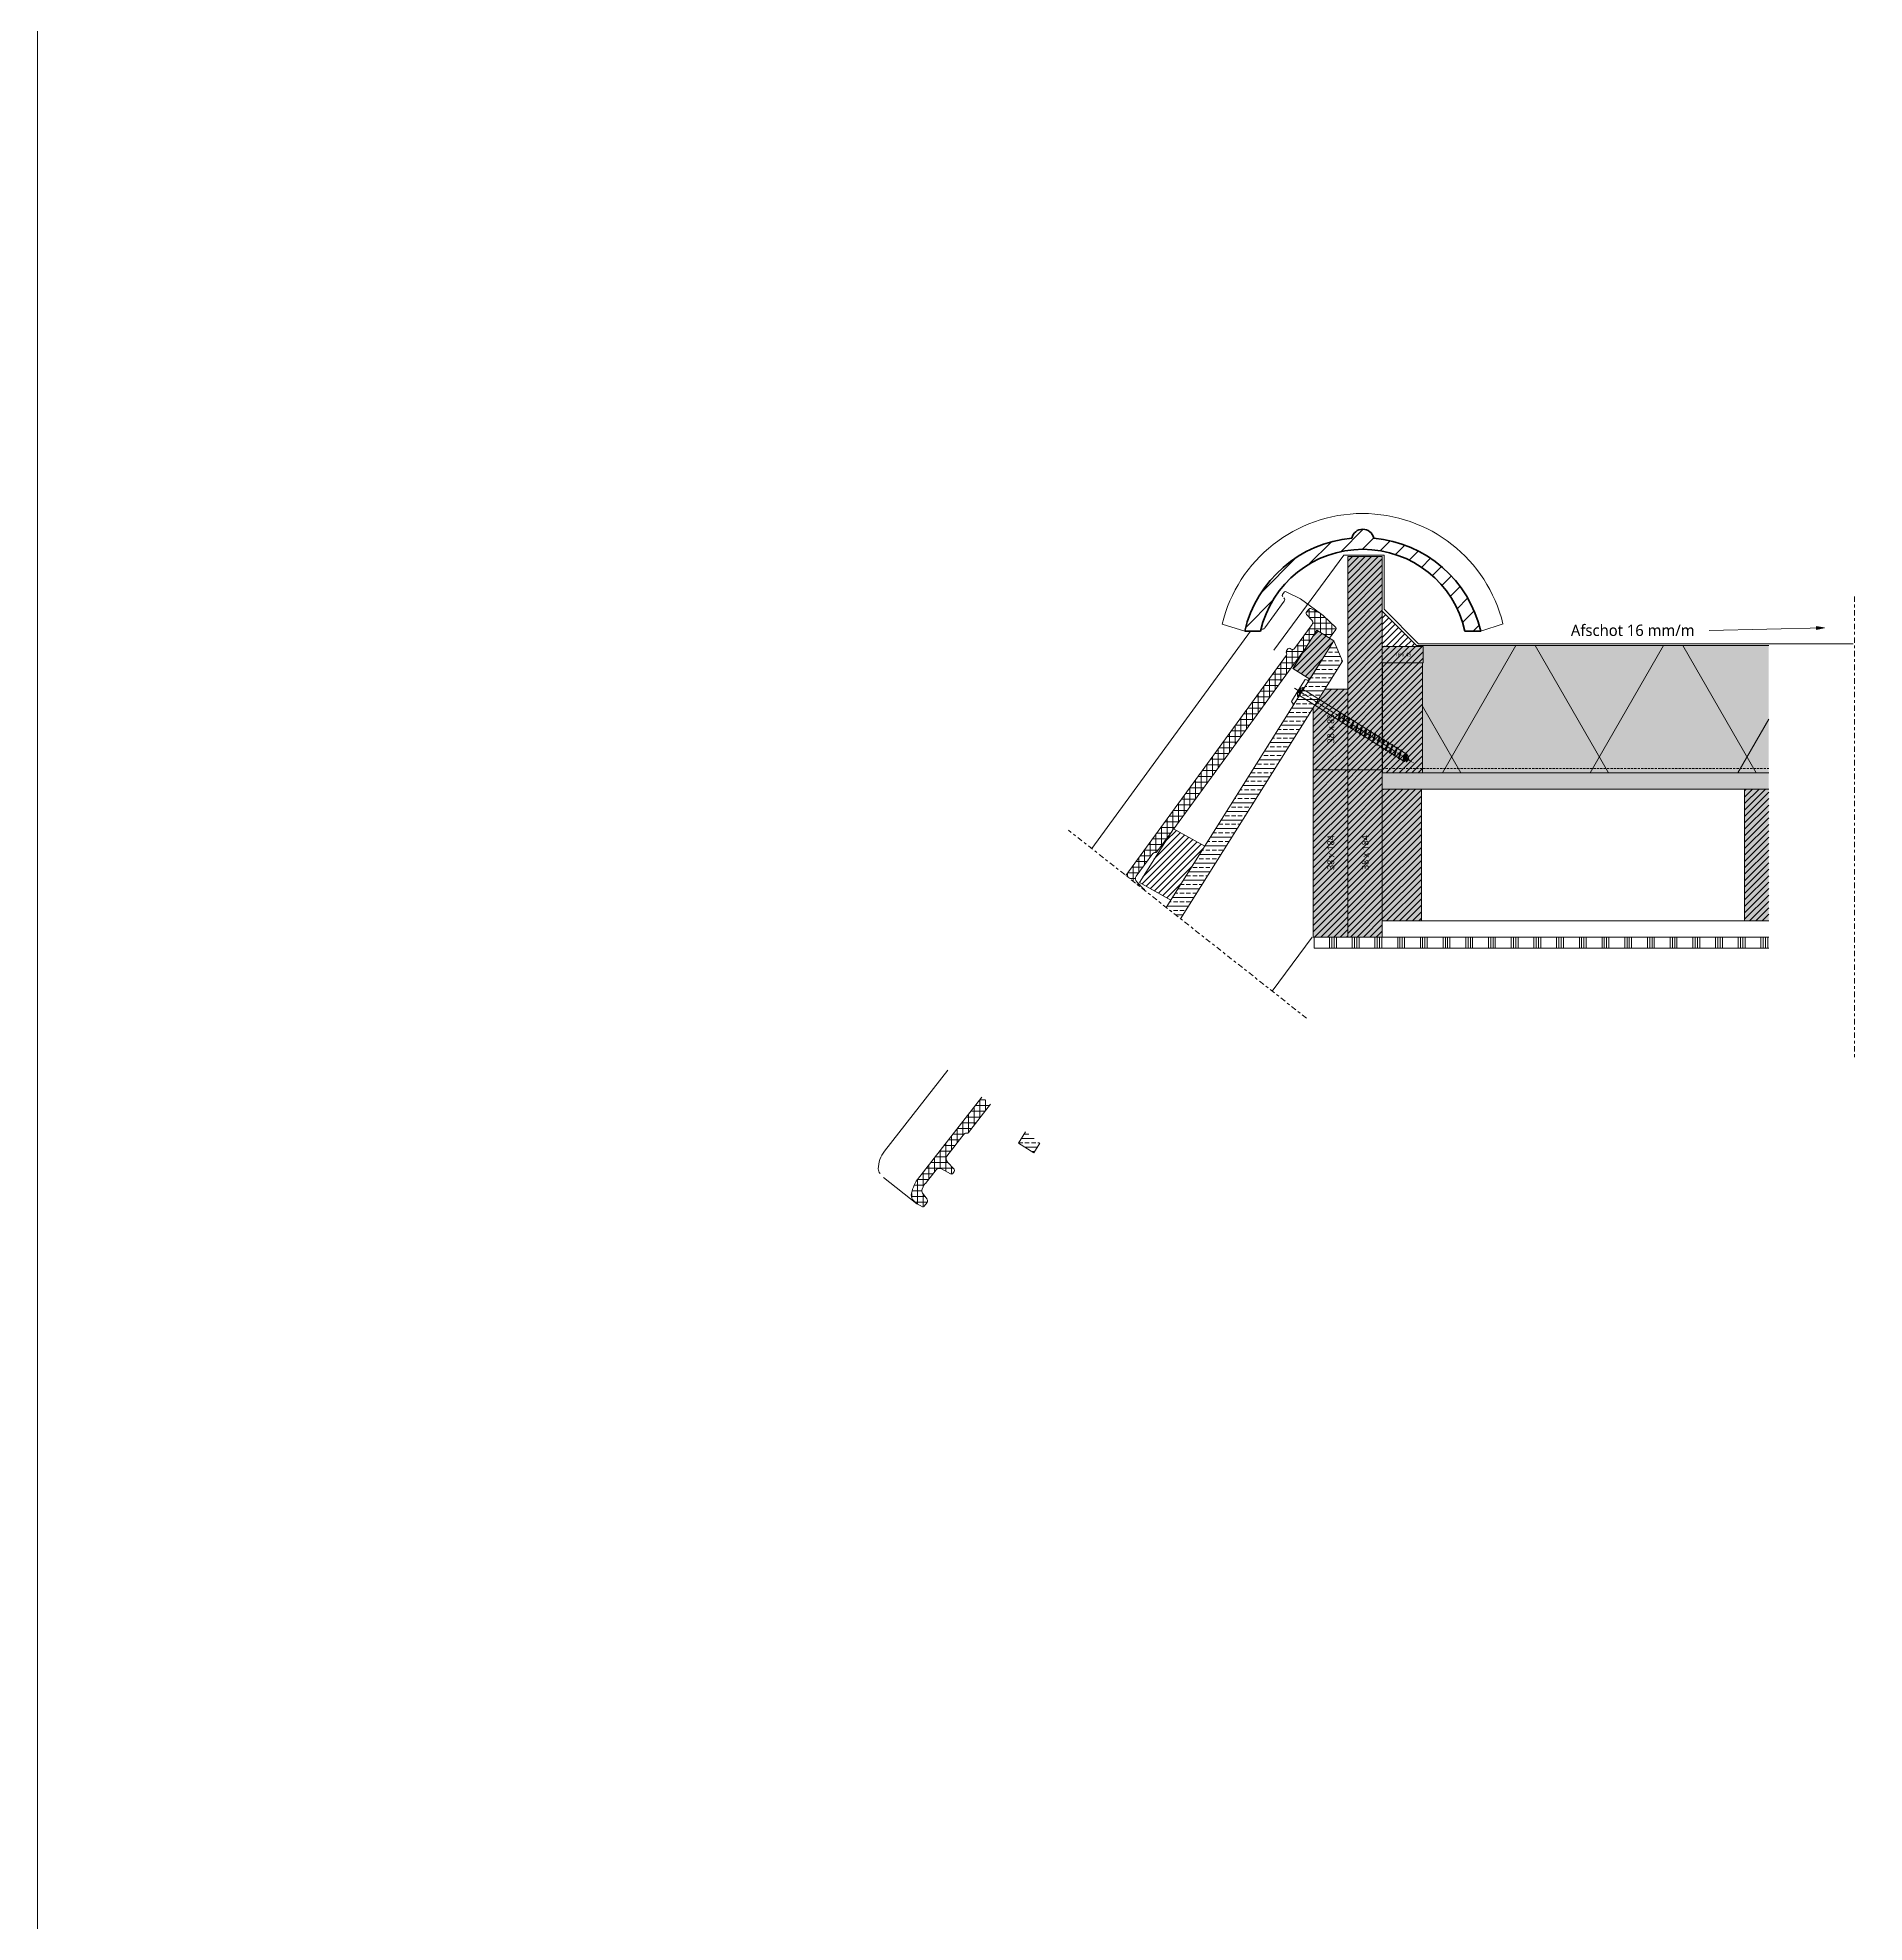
# Model space of a CAD drawing. Header units: millimetres. Extents: x 1813 to 34621, y -2347 to 13791.
# Drawn here: x 1813 to 3824, y 3364 to 5438 of the extents above; entities that cross this region are included whole.
import ezdxf

# ---------------------------------------------------------------- set-up
doc = ezdxf.new("R2010")
doc.units = ezdxf.units.MM
for name, pattern in [('MV_center', [15, 6, -3, 3, -3]), ('MV_hartlijn_staal', [6.6, 5, -0.8, 0, -0.8]), ('MV_hidden', [3.75, 2.5, -1.25])]:
    doc.linetypes.add(name, pattern=pattern)
for name, color, linetype, lineweight in [('A-ANNO-NOTE', 131, 'Continuous', 18), ('A-DETL', 90, 'Continuous', 13), ('A-DETL-GENF', 92, 'Continuous', 18), ('A-DETL-MEDM', 33, 'Continuous', 18), ('A-DETL-THIN', 151, 'Continuous', 18), ('G-ANNO-TEXT', 231, 'Continuous', 13)]:
    doc.layers.add(name, color=color, linetype=linetype, lineweight=lineweight)
doc.styles.add('Segoe UI', font='segoeui.ttf', dxfattribs={"height": 7.5})
doc.styles.add('Segoe UI_1', font='segoeui.ttf', dxfattribs={"height": 4})
doc.styles.add('Segoe UI_3', font='segoeui.ttf', dxfattribs={"height": 12.5})
pattern_1 = [(0, (0, 0), (0, 9.476), []), (0, (0, 4.738), (0, 9.476), [4.738, -2.369])]
pattern_2 = [(0, (0, 0), (0, 6.25), []), (90, (0, 0), (-6.25, 4e-16), [])]
pattern_3 = [(45, (0, 0), (-3.535534, 3.535534), [])]

# ---------------------------------------------------------------- blocks, each defined once
blk = doc.blocks.new('42_isolatie - Type 1-4090462-Details Verbouwingen')
at = {"layer": 'A-DETL-GENF'}
h = blk.add_hatch(color=256, dxfattribs=at)
h.paths.add_polyline_path([(1171.2, 0.8), (1210.2, 0.8), (1210.2, 100.8), (1010.2, 100.8), (955.3, 140.8), (810, 140.8), (810, 0.8), (955.3, 0.8)])
h.paths.add_polyline_path([(425.8, 0.8), (425.8, 140.8), (38, 140.8), (39, 139.8), (45.3, 139.8), (45.3, 121.8), (0.3, 121.8), (0.3, 0.8), (0.6, 0.8), (0.6, 121.8), (44.6, 121.8), (44.6, 0.8), (262.9, 0.8)])
at = {"layer": 'A-DETL-GENF', "lineweight": 13}
h = blk.add_hatch(dxfattribs=at)
h.set_pattern_fill('FP_5', color=256, style=0, pattern_type=2)
h.set_pattern_definition([(60, (-857.8, 704), (-121.936, 70.4), []), (120, (-857.8, 704), (-121.936, -70.4), [])])
h.paths.add_polyline_path([(1171.2, 0.8), (1210.2, 0.8), (1210.2, 100.8), (1010.2, 100.8), (955.3, 140.8), (810, 140.8), (810, 0.8), (955.3, 0.8)])
h.paths.add_polyline_path([(425.8, 0.8), (425.8, 140.8), (38, 140.8), (39, 139.8), (45.3, 139.8), (45.3, 121.8), (0.3, 121.8), (0.3, 0.8), (0.6, 0.8), (0.6, 121.8), (44.6, 121.8), (44.6, 0.8), (262.9, 0.8)])
at = {"layer": 'A-DETL-GENF'}
for p, q in [((425.8, 140.8), (38, 140.8)), ((425.8, 140.8), (38, 140.8)), ((955.3, 140.8), (810, 140.8)), ((955.3, 140.8), (810, 140.8)), ((1210.2, 139.8), (1210.2, 140.8)), ((1210.2, 139.8), (1210.2, 140.8)), ((1210.2, 100.8), (1210.2, 139.8)), ((1210.2, 0.8), (1210.2, 100.8)), ((0.3, 72.5), (0.3, 0.8)), ((0.3, 0.8), (0.6, 0.8)), ((0.3, 0.8), (0.6, 0.8)), ((44.6, 0.8), (425.8, 0.8)), ((44.6, 0.8), (425.8, 0.8)), ((810, 0.8), (1210.2, 0.8)), ((810, 0.8), (1210.2, 0.8))]:
    blk.add_line(p, q, dxfattribs=at)
blk = doc.blocks.new('00 hout-rechthoekig - Vuren 44x145-4311500-Details Verbouwingen')
at = {"layer": 'A-DETL-GENF', "lineweight": 13}
blk.add_hatch(color=256, dxfattribs=at).paths.add_polyline_path([(0, 0), (145, 0), (145, 43.0625), (0, 43.0625)])
at = {"layer": 'A-DETL-MEDM', "lineweight": 13}
h = blk.add_hatch(dxfattribs=at)
h.set_pattern_fill('FP_135', color=256, style=0, pattern_type=2)
h.set_pattern_definition([(315, (-4466.04, 3336.072), (3.535534, 3.535534), [])])
h.paths.add_polyline_path([(0, 0), (145, 0), (145, 43.0625), (0, 43.0625)])
at = {"layer": 'A-DETL-MEDM'}
for p, q in [((0, 43.0625), (0, 0)), ((145, 0), (145, 43.0625)), ((145, 0), (145, 43.0625)), ((145, 0), (145, 43.0625)), ((0, 0), (145, 0))]:
    blk.add_line(p, q, dxfattribs=at)
blk = doc.blocks.new('00 hout-rechthoekig - Vuren 44x145-V82-Details Verbouwingen')
at = {"layer": 'A-DETL-GENF', "lineweight": 13}
blk.add_hatch(color=256, dxfattribs=at).paths.add_polyline_path([(0, 17.3), (145, 17.3), (145, 44), (0, 44)])
at = {"layer": 'A-DETL-MEDM', "lineweight": 13}
h = blk.add_hatch(dxfattribs=at)
h.set_pattern_fill('FP_136', color=256, style=0, pattern_type=2)
h.set_pattern_definition([(315, (-4466.04, 3735.774), (3.535534, 3.535534), [])])
h.paths.add_polyline_path([(0, 17.3), (145, 17.3), (145, 44), (0, 44)])
at = {"layer": 'A-DETL-MEDM'}
for p, q in [((145, 44), (0, 44)), ((0, 44), (0, 17.3)), ((145, 44), (0, 44)), ((145, 17.3), (145, 44)), ((145, 17.3), (145, 44)), ((145, 17.3), (145, 44))]:
    blk.add_line(p, q, dxfattribs=at)
blk = doc.blocks.new('00 hout-rechthoekig - Vuren Gewolmaniseerd 22x50-V89-Details Verbouwingen')
at = {"layer": 'A-DETL-GENF', "lineweight": 13}
blk.add_hatch(color=256, dxfattribs=at).paths.add_polyline_path([(0, -22), (50, -22), (50, 0), (0, 0)])
at = {"layer": 'A-DETL-MEDM', "lineweight": 13}
h = blk.add_hatch(dxfattribs=at)
h.set_pattern_fill('FP_146', color=256, style=0, pattern_type=2)
h.set_pattern_definition([(347.125, (-5715.989, 182.942), (1.114124, 4.8742926), [])])
h.paths.add_polyline_path([(0, -22), (50, -22), (50, 0), (0, 0)])
at = {"layer": 'A-DETL-MEDM'}
for p, q in [((0, 0), (50, 0)), ((0, -22), (0, 0)), ((50, 0), (50, -22)), ((50, 0), (50, -22)), ((50, 0), (50, -22)), ((50, -22), (0, -22)), ((50, -22), (0, -22))]:
    blk.add_line(p, q, dxfattribs=at)
blk = doc.blocks.new('00 hout-rechthoekig - SLS 38x184-4082186-Details Verbouwingen')
at = {"layer": 'A-DETL-GENF', "lineweight": 13}
blk.add_hatch(color=256, dxfattribs=at).paths.add_polyline_path([(0, 0), (0, -38), (184, -38), (184, 0), (109.7, 0)])
at = {"layer": 'A-DETL-MEDM', "lineweight": 13}
h = blk.add_hatch(dxfattribs=at)
h.set_pattern_fill('FP_147', color=256, style=0, pattern_type=2)
h.set_pattern_definition([(315, (-4448.074, 3217.009), (3.535534, 3.535534), [])])
h.paths.add_polyline_path([(0, 0), (0, -38), (184, -38), (184, 0), (109.7, 0)])
at = {"layer": 'A-DETL-MEDM'}
for p, q in [((0, 0), (184, 0)), ((0, -38), (0, 0)), ((184, 0), (184, -38)), ((184, 0), (184, -38)), ((184, 0), (184, -38)), ((184, -38), (0, -38)), ((184, -38), (0, -38))]:
    blk.add_line(p, q, dxfattribs=at)
blk = doc.blocks.new('00 hout-rechthoekig - SLS 38x184-V90-Details Verbouwingen')
at = {"layer": 'A-DETL-GENF', "lineweight": 13}
blk.add_hatch(color=256, dxfattribs=at).paths.add_polyline_path([(0, 0), (0, -38), (184, -38), (184, 0), (109.7, 0)])
at = {"layer": 'A-DETL-MEDM', "lineweight": 13}
h = blk.add_hatch(dxfattribs=at)
h.set_pattern_fill('FP_148', color=256, style=0, pattern_type=2)
h.set_pattern_definition([(315, (-4448.074, 3255.009), (3.535534, 3.535534), [])])
h.paths.add_polyline_path([(0, 0), (0, -38), (184, -38), (184, 0), (109.7, 0)])
at = {"layer": 'A-DETL-MEDM'}
for p, q in [((0, 0), (184, 0)), ((0, -38), (0, 0)), ((184, 0), (184, -38)), ((184, 0), (184, -38)), ((184, 0), (184, -38)), ((184, -38), (0, -38)), ((184, -38), (0, -38))]:
    blk.add_line(p, q, dxfattribs=at)
blk = doc.blocks.new('47 dakpan OVH-pan_ver - nokvorst-V91-Details Verbouwingen')
at = {"layer": 'A-DETL-GENF', "lineweight": 13}
h = blk.add_hatch(dxfattribs=at)
h.set_pattern_fill('FP_149', color=256, style=0, pattern_type=2)
h.set_pattern_definition([(45, (-3271.387, -4849.573), (-10.6066, 10.6066), [])])
h.paths.add_polyline_path([(-112.4, -64.7), (-109.9, -55.5), (-106.7, -46.7), (-102.8, -38.2), (-98.3, -29.9), (-93, -22.1), (-87.1, -14.7), (-80.7, -7.8), (-73.7, -1.5), (-66.2, 4.2), (-58.3, 9.3), (-50, 13.8), (-41.3, 17.5), (-32.4, 20.6), (-23.2, 22.9), (-14, 24.4), (-4.6, 25.2), (4.9, 25.2), (14.3, 24.4), (23.5, 22.9), (32.7, 20.6), (41.6, 17.6), (50.3, 13.8), (58.6, 9.3), (66.5, 4.3), (74, -1.5), (81, -7.8), (87.4, -14.7), (93.3, -22.1), (98.6, -29.9), (103.1, -38.2), (107, -46.7), (110.2, -55.5), (112.7, -64.7), (130.2, -64.7), (127.1, -53.9), (123.2, -43.5), (118.6, -33.5), (113, -23.9), (106.7, -14.8), (99.6, -6.2), (91.9, 1.8), (83.5, 9.1), (74.5, 15.6), (65.1, 21.4), (55.1, 26.4), (44.8, 30.6), (34.3, 33.8), (23.4, 36.2), (12.3, 37.7), (11.3, 40.6), (9.6, 43.1), (7.3, 45.2), (4.6, 46.6), (1.7, 47.4), (-1.4, 47.4), (-4.3, 46.6), (-7, 45.2), (-9.3, 43.1), (-11, 40.6), (-12, 37.7), (-23.1, 36.2), (-34, 33.8), (-44.5, 30.6), (-54.8, 26.4), (-64.7, 21.4), (-74.2, 15.6), (-83.2, 9.1), (-91.6, 1.8), (-99.3, -6.2), (-106.4, -14.8), (-112.7, -23.9), (-118.3, -33.5), (-122.9, -43.5), (-126.8, -53.9), (-129.8, -64.7)])
at = {"layer": 'A-DETL-GENF'}
for p, q in [((-129.8, -64.7), (-154.6, -57.2)), ((154.6, -56.8), (130.2, -64.7))]:
    blk.add_line(p, q, dxfattribs=at)
at = {"layer": 'A-DETL-GENF', "lineweight": 35}
for p, q in [((-129.8, -64.7), (-112.4, -64.7)), ((112.7, -64.7), (130.2, -64.7))]:
    blk.add_line(p, q, dxfattribs=at)
at = {"layer": 'A-DETL-GENF'}
blk.add_arc((0, -94.3), 159, 13.6225, 166.5132, dxfattribs=at)
at = {"layer": 'A-DETL-GENF', "lineweight": 35}
for centre, radius, start, end in [((0.2, 35), 12.4, 12.5576, 167.4424), ((0.2, -95.3), 133.5, 95.2191, 166.7822), ((0.2, -90), 115.3, 12.6804, 167.321), ((0.2, -95.3), 133.5, 13.2191, 84.7809)]:
    blk.add_arc(centre, radius, start, end, dxfattribs=at)
blk = doc.blocks.new('00 hout-rechthoekig - SLS 38x235-4311504-Details Verbouwingen')
at = {"layer": 'A-DETL-GENF', "lineweight": 13}
blk.add_hatch(color=256, dxfattribs=at).paths.add_polyline_path([(0, -38), (235, -38), (235, 0), (0, 0), (0, -18.7)])
at = {"layer": 'A-DETL-MEDM', "lineweight": 13}
h = blk.add_hatch(dxfattribs=at)
h.set_pattern_fill('FP_150', color=256, style=0, pattern_type=2)
h.set_pattern_definition([(315, (-4632.074, 3255.036), (3.535534, 3.535534), [])])
h.paths.add_polyline_path([(0, -38), (235, -38), (235, 0), (0, 0), (0, -18.7)])
at = {"layer": 'A-DETL-MEDM'}
for p, q in [((0, 0), (89, 0)), ((0, -38), (0, 0)), ((89, 0), (235, 0)), ((235, 0), (235, -38)), ((235, 0), (235, -38)), ((235, 0), (235, -38)), ((118, -38), (0, -38)), ((118, -38), (0, -38)), ((136, -38), (118, -38)), ((136, -38), (118, -38)), ((235, -38), (136, -38)), ((235, -38), (136, -38))]:
    blk.add_line(p, q, dxfattribs=at)
blk = doc.blocks.new('00 hout-rechthoekig - Vuren 44x121-4311505-Details Verbouwingen')
at = {"layer": 'A-DETL-GENF', "lineweight": 13}
blk.add_hatch(color=256, dxfattribs=at).paths.add_polyline_path([(0, 0), (121, 0), (121, 44), (0, 44)])
at = {"layer": 'A-DETL-MEDM', "lineweight": 13}
h = blk.add_hatch(dxfattribs=at)
h.set_pattern_fill('FP_151', color=256, style=0, pattern_type=2)
h.set_pattern_definition([(315, (-4629.04, 3337.331), (3.535534, 3.535534), [])])
h.paths.add_polyline_path([(0, 0), (121, 0), (121, 44), (0, 44)])
at = {"layer": 'A-DETL-MEDM'}
for p, q in [((121, 44), (0, 44)), ((0, 44), (0, 0)), ((121, 44), (0, 44)), ((121, 0), (121, 44)), ((121, 0), (121, 44)), ((121, 0), (121, 44)), ((0, 0), (121, 0))]:
    blk.add_line(p, q, dxfattribs=at)
blk = doc.blocks.new('00 hout-rechthoekig - SLS 38x89-4082180-Details Verbouwingen')
at = {"layer": 'A-DETL-GENF', "lineweight": 13}
blk.add_hatch(color=256, dxfattribs=at).paths.add_polyline_path([(0, -32.2), (0, -38), (89, -38), (89, -12.9), (68.4, 0), (0, 0)])
at = {"layer": 'A-DETL-MEDM', "lineweight": 13}
h = blk.add_hatch(dxfattribs=at)
h.set_pattern_fill('FP_152', color=256, style=0, pattern_type=2)
h.set_pattern_definition([(315, (-4632.074, 3217.036), (3.535534, 3.535534), [])])
h.paths.add_polyline_path([(0, -32.2), (0, -38), (89, -38), (89, -12.9), (68.4, 0), (0, 0)])
at = {"layer": 'A-DETL-MEDM'}
for p, q in [((0, 0), (68.4, 0)), ((0, -38), (0, 0)), ((89, -12.9), (89, -38)), ((89, -12.9), (89, -38)), ((89, -12.9), (89, -38)), ((89, -38), (0, -38)), ((89, -38), (0, -38))]:
    blk.add_line(p, q, dxfattribs=at)
blk = doc.blocks.new('28 schroeven 2D - Tellerkop-schroef 10_0x140mm-4090057-Details Verbouwingen')
at = {"layer": 'A-DETL-GENF', "lineweight": 5}
for p, q in [((-16, 0), (-16, 1)), ((-16, 1), (-15, 1)), ((-14.2, 4), (0, 4)), ((-6, 1), (6, 1)), ((-6, 0), (-6, 1)), ((6, 0), (-6, 0)), ((-4, -3.6), (-4, 0)), ((-1.8, 3), (-1.8, 1.3)), ((-1.8, 1.3), (1.8, 1.3)), ((2, 3), (-1.7, 3)), ((-1.6, 3), (-1.6, 1.3)), ((-0.7, 3), (-0.7, 1.3)), ((-0.3, 3), (-0.3, 1.3)), ((14.2, 4), (0, 4)), ((0.3, 3), (0.3, 1.3)), ((0.7, 3), (0.7, 1.3)), ((1.6, 3), (1.6, 1.3)), ((1.8, 3), (1.8, 1.3)), ((4, -3.6), (4, 0)), ((6, 1), (6, 0)), ((16, 1), (15, 1)), ((16, 0), (16, 1)), ((-16, 0), (16, 0)), ((-4, -3.6), (-4, -135)), ((4, -135), (4, -3.6)), ((5, -48.3), (-5, -50.6)), ((-5, -50.6), (-4.3, -50)), ((5, -53.9), (-5, -56.3)), ((-5, -56.3), (-4.3, -55.6)), ((5, -59.5), (-5, -61.9)), ((-5, -61.9), (-4.3, -61.2)), ((4.3, -49), (5, -48.3)), ((4.3, -54.6), (5, -53.9)), ((4.3, -60.2), (5, -59.5)), ((5, -65.2), (-5, -67.5)), ((-5, -67.5), (-4.3, -66.9)), ((5, -70.8), (-5, -73.1)), ((-5, -73.1), (-4.3, -72.5)), ((5, -76.4), (-5, -78.7)), ((-5, -78.7), (-4.3, -78.1)), ((5, -82), (-5, -84.3)), ((4.3, -65.8), (5, -65.2)), ((4.3, -71.4), (5, -70.8)), ((4.3, -77), (5, -76.4)), ((4.3, -82.7), (5, -82)), ((-5, -84.3), (-4.3, -83.7)), ((5, -87.6), (-5, -90)), ((-5, -90), (-4.3, -89.3)), ((5, -93.2), (-5, -95.6)), ((-5, -95.6), (-4.3, -94.9)), ((5, -98.9), (-5, -101.2)), ((-5, -101.2), (-4.3, -100.6)), ((4.3, -88.3), (5, -87.6)), ((4.3, -93.9), (5, -93.2)), ((4.3, -99.5), (5, -98.9)), ((5, -104.5), (-5, -106.8)), ((-5, -106.8), (-4.3, -106.2)), ((5, -110.1), (-5, -112.4)), ((-5, -112.4), (-4.3, -111.8)), ((5, -115.7), (-5, -118)), ((-5, -118), (-4.3, -117.4)), ((5, -121.3), (-5, -123.7)), ((-5, -123.7), (-4.3, -123)), ((4.3, -105.1), (5, -104.5)), ((4.3, -110.7), (5, -110.1)), ((4.3, -116.4), (5, -115.7)), ((4.3, -122), (5, -121.3)), ((5, -126.9), (-5, -129.3)), ((-5, -129.3), (-4.3, -128.6)), ((5, -132.6), (-5, -134.9)), ((-5, -134.9), (-4.3, -134.3)), ((4.3, -134.7), (-4.3, -136.7)), ((-4.3, -136.7), (-3.5, -136)), ((-4, -135), (0, -140)), ((3.5, -137.1), (-3.5, -138.7)), ((-3.5, -138.7), (-2.8, -138.1)), ((0, -140), (4, -135)), ((2.8, -137.7), (3.5, -137.1)), ((3.5, -135.3), (4.3, -134.7)), ((4.3, -127.6), (5, -126.9)), ((4.3, -133.2), (5, -132.6))]:
    blk.add_line(p, q, dxfattribs=at)
at = {"layer": 'A-DETL-GENF'}
for p, q in [((-4, -3.6), (-4, 0)), ((4, -3.6), (4, 0))]:
    blk.add_line(p, q, dxfattribs=at)
at = {"layer": 'A-DETL-GENF', "linetype": 'MV_hartlijn_staal', "lineweight": 13}
blk.add_line((0, 9.1), (0, -145.9), dxfattribs=at)
at = {"layer": 'A-DETL-GENF', "lineweight": 5}
for centre, radius, start, end in [((-6.8, 0.4), 8.23, 154.1259, 175.8741), ((-2.2, -1.6), 4.66, 83.0781, 145.5381), ((2.2, -1.6), 4.66, 34.4619, 96.9219), ((6.8, 0.4), 8.23, 4.1259, 25.8741)]:
    blk.add_arc(centre, radius, start, end, dxfattribs=at)
for points in [[(-5, -50.6), (-3.5, -51.2), (4.3, -49)], [(-5, -56.3), (-3.5, -56.8), (4.3, -54.6)], [(-5, -61.9), (-3.5, -62.4), (4.3, -60.2)], [(-4.3, -50), (4.4, -47.7), (5, -48.3)], [(-4.3, -55.6), (4.4, -53.4), (5, -53.9)], [(-4.3, -61.2), (4.4, -59), (5, -59.5)], [(-5, -67.5), (-3.5, -68), (4.3, -65.8)], [(-5, -73.1), (-3.5, -73.7), (4.3, -71.4)], [(-5, -78.7), (-3.5, -79.3), (4.3, -77)], [(-5, -84.3), (-3.5, -84.9), (4.3, -82.7)], [(-4.3, -66.9), (4.4, -64.6), (5, -65.2)], [(-4.3, -72.5), (4.4, -70.2), (5, -70.8)], [(-4.3, -78.1), (4.4, -75.8), (5, -76.4)], [(-4.3, -83.7), (4.4, -81.4), (5, -82)], [(-5, -90), (-3.5, -90.5), (4.3, -88.3)], [(-5, -95.6), (-3.5, -96.1), (4.3, -93.9)], [(-5, -101.2), (-3.5, -101.8), (4.3, -99.5)], [(-4.3, -89.3), (4.4, -87.1), (5, -87.6)], [(-4.3, -94.9), (4.4, -92.7), (5, -93.2)], [(-4.3, -100.6), (4.4, -98.3), (5, -98.9)], [(-5, -106.8), (-3.5, -107.4), (4.3, -105.1)], [(-5, -112.4), (-3.5, -113), (4.3, -110.7)], [(-5, -118), (-3.5, -118.6), (4.3, -116.4)], [(-5, -123.7), (-3.5, -124.2), (4.3, -122)], [(-4.3, -106.2), (4.4, -103.9), (5, -104.5)], [(-4.3, -111.8), (4.4, -109.5), (5, -110.1)], [(-4.3, -117.4), (4.4, -115.1), (5, -115.7)], [(-4.3, -123), (4.4, -120.8), (5, -121.3)], [(-5, -129.3), (-3.5, -129.8), (4.3, -127.6)], [(-5, -134.9), (-3.5, -135.5), (4.3, -133.2)], [(-4.3, -128.6), (4.4, -126.4), (5, -126.9)], [(-4.3, -134.3), (4.4, -132), (5, -132.6)], [(-4.3, -136.7), (-3, -137.1), (3.5, -135.3)], [(-3.5, -136), (3.7, -134.2), (4.3, -134.7)], [(-3.5, -138.7), (-2.5, -139.1), (2.8, -137.7)], [(-2.8, -138.1), (3.1, -136.7), (3.5, -137.1)]]:
    blk.add_open_spline(points, degree=2, dxfattribs=at)
blk = doc.blocks.new('NLRS_00_DI_maskeer - Type 1-4235010-Details Verbouwingen')
at = {"layer": 'A-DETL-GENF', "linetype": 'MV_center'}
blk.add_line((234, 0), (-100, 0), dxfattribs=at)
blk = doc.blocks.new('NLRS_00_DI_maskeer - Type 1-4234725-Details Verbouwingen')
at = {"layer": 'A-DETL-GENF', "linetype": 'MV_center'}
blk.add_line((-100, 0), (408, 0), dxfattribs=at)
blk = doc.blocks.new('00 hout-rechthoekig - Vuren 18x45-4082184-Details Verbouwingen')
at = {"layer": 'A-DETL-GENF', "lineweight": 13}
blk.add_hatch(color=256, dxfattribs=at).paths.add_polyline_path([(45, -18), (45, 0), (0, 0), (0, -18)])
at = {"layer": 'A-DETL-MEDM', "lineweight": 13}
h = blk.add_hatch(dxfattribs=at)
h.set_pattern_fill('FP_287', color=256, style=0, pattern_type=2)
h.set_pattern_definition([(45, (-3293.009, -4768.049), (-3.535534, 3.535534), [])])
h.paths.add_polyline_path([(45, -18), (45, 0), (0, 0), (0, -18)])
at = {"layer": 'A-DETL-MEDM'}
for p, q in [((0, 0), (45, 0)), ((0, -18), (0, 0)), ((45, 0), (45, -18)), ((45, 0), (45, -18)), ((45, 0), (45, -18)), ((45, -18), (0, -18)), ((45, -18), (0, -18))]:
    blk.add_line(p, q, dxfattribs=at)

msp = doc.modelspace()

# ---------------------------------------------------------------- hatches: boundary and pattern name
at = {"layer": 'A-DETL-GENF', "lineweight": 13}
h = msp.add_hatch(dxfattribs=at)
h.set_pattern_fill('FP_19', color=254, style=0, pattern_type=2)
h.set_pattern_definition(pattern_2)
h.paths.add_polyline_path([(3031.2, 4499.6), (3031.2, 4499.6), (3031.2, 4500.1), (3031, 4500.5), (3030.7, 4500.8), (3022.8, 4508.9), (3022.1, 4509.8), (3021.6, 4510.8), (3021.4, 4511.9), (3021.4, 4513), (3021.7, 4514), (3022.2, 4515), (3040.5, 4540), (3040.9, 4540.4), (3041.4, 4540.8), (3042, 4541), (3042.6, 4541.2), (3043.7, 4541.1), (3044.1, 4541.2), (3044.4, 4541.3), (3044.8, 4541.6), (3045, 4541.9), (3061.6, 4564.6), (3063.3, 4567.3), (3063.5, 4567.2), (3208.7, 4766.2), (3218.2, 4781.3), (3218.2, 4781.5), (3218.4, 4781.9), (3219.2, 4783), (3221.1, 4785.9), (3235.1, 4777.1), (3242.2, 4786.9), (3242.3, 4787.3), (3242.4, 4787.8), (3242.3, 4788.2), (3242.1, 4788.6), (3241.8, 4789), (3228, 4802.2), (3225, 4804.4), (3214, 4809.7), (3213.6, 4809.8), (3213.2, 4809.7), (3212.8, 4809.6), (3212.4, 4809.3), (3212.1, 4809), (3209.4, 4805.3), (3209.2, 4805), (3209.1, 4804.6), (3209.1, 4804.1), (3209.2, 4803.7), (3209.4, 4803.3), (3209.6, 4803), (3215.5, 4796.9), (3216, 4796.2), (3216.4, 4795.4), (3216.5, 4794.6), (3216.5, 4793.7), (3216.3, 4792.9), (3215.8, 4792.1), (3196.6, 4765.7), (3196.1, 4765.2), (3195.5, 4764.9), (3194.9, 4764.6), (3194.2, 4764.6), (3193.5, 4764.7), (3192.9, 4765), (3191.3, 4765.9), (3190.8, 4766), (3190.4, 4766), (3189.9, 4765.9), (3189.5, 4765.6), (3189.2, 4765.3), (3187.3, 4762.6), (3187.2, 4762.2), (3187.2, 4761.8), (3187.2, 4761.4), (3187.4, 4761), (3187.9, 4760.3), (3188, 4759.9), (3188.1, 4759.5), (3188.1, 4759), (3187.9, 4758.6), (3187.6, 4758.2), (3010.8, 4515.7), (3031, 4499.8)])
h = msp.add_hatch(dxfattribs=at)
h.set_pattern_fill('FP_12', color=250, style=0, pattern_type=2)
h.set_pattern_definition(pattern_3)
h.paths.add_polyline_path([(3331.8, 4768), (3293, 4806.8), (3293, 4768)])
h = msp.add_hatch(dxfattribs=at)
h.set_pattern_fill('FP_11', color=250, style=0, pattern_type=2)
h.set_pattern_definition(pattern_1)
h.paths.add_polyline_path([(2909.3, 4210.4), (2916.2, 4221.3), (2900.4, 4233.8), (2892.4, 4221.1)])
h.paths.add_polyline_path([(3071.1, 4468.1), (3249.2, 4751.7), (3239.7, 4774.2), (3055.3, 4480.6)])
h = msp.add_hatch(dxfattribs=at)
h.set_pattern_fill('FP_11', color=250, style=0, pattern_type=2)
h.set_pattern_definition(pattern_1)
h.paths.add_polyline_path([(4522.3, 4611), (4578.9, 4611), (4578.9, 4628), (4502.9, 4628), (4502.9, 4629), (4102.7, 4629), (4102.7, 4611), (4502.9, 4611)])
h.paths.add_polyline_path([(3691.8, 4611), (3691.8, 4611), (3718.5, 4611), (3718.5, 4629), (3293, 4629), (3293, 4611), (3555.7, 4611)])
h = msp.add_hatch(dxfattribs=at)
h.set_pattern_fill('FP_12', color=250, style=0, pattern_type=2)
h.set_pattern_definition(pattern_3)
h.paths.add_polyline_path([(3060.4, 4488.7), (3097.7, 4548.1), (3063.3, 4567.3), (3025.6, 4508.3)])
h = msp.add_hatch(dxfattribs=at)
h.set_pattern_fill('FP_13', color=254, style=0, pattern_type=2)
h.set_pattern_definition([(90, (10, 0), (-25, 1e-15), []), (90, (12.5, 0), (-25, 1e-15), []), (90, (15, 0), (-25, 1e-15), []), (90, (17.5, 0), (-25, 1e-15), [])])
h.paths.add_polyline_path([(4425, 4436), (4425, 4448), (4102.7, 4448), (4102.7, 4436), (4334.3, 4436)])
h.paths.add_polyline_path([(3718.5, 4436), (3718.5, 4448), (3218, 4448), (3218, 4436), (3555.7, 4436)])
h = msp.add_hatch(dxfattribs=at)
h.set_pattern_fill('FP_19', color=254, style=0, pattern_type=2)
h.set_pattern_definition(pattern_2)
h.paths.add_polyline_path([(2787.4, 4151), (2787.9, 4151.1), (2788.3, 4151.4), (2788.6, 4151.7), (2792, 4155.9), (2792.3, 4156.5), (2792.5, 4157), (2792.6, 4157.7), (2792.5, 4158.3), (2792.3, 4158.9), (2792, 4159.4), (2787, 4166), (2786.5, 4166.8), (2786.2, 4167.8), (2786, 4168.8), (2786.1, 4169.8), (2786.4, 4170.7), (2788, 4173.8), (2790, 4176.7), (2801.8, 4191.8), (2802.6, 4192.5), (2803.5, 4193.1), (2804.6, 4193.5), (2805.7, 4193.5), (2806.8, 4193.4), (2807.8, 4192.9), (2818.2, 4187.3), (2818.6, 4187.3), (2819, 4187.3), (2819.5, 4187.4), (2819.8, 4187.7), (2820.2, 4188), (2822, 4190.4), (2822.1, 4190.8), (2822.2, 4191.3), (2822.1, 4191.7), (2821.9, 4192.1), (2821.7, 4192.5), (2814, 4200.8), (2813.4, 4201.7), (2812.9, 4202.7), (2812.7, 4203.8), (2812.8, 4204.9), (2813.1, 4206), (2813.7, 4206.9), (2832.8, 4231.3), (2833.2, 4231.7), (2833.8, 4232.1), (2834.4, 4232.3), (2835, 4232.4), (2836, 4232.3), (2836.4, 4232.3), (2836.8, 4232.5), (2837.2, 4232.7), (2837.4, 4233), (2861.9, 4264.2), (2852.3, 4271.8), (2781.4, 4181.3), (2778, 4175.9), (2775.8, 4170), (2774.6, 4163.7), (2774.6, 4162.1), (2775, 4160.6), (2775.8, 4159.2), (2776.8, 4158), (2780.7, 4154.4), (2786.9, 4151.1)])
at = {"layer": 'G-ANNO-TEXT'}
msp.add_hatch(color=7, dxfattribs=at).paths.add_polyline_path([(3780.1, 4788.4), (3771, 4789.8), (3771.1, 4786.6)])

# ---------------------------------------------------------------- linework, layer by layer
at = {"layer": 'A-DETL', "lineweight": 18}
for p, q in [((1812.7, 2790.7), (1812.7, 5599.5)), ((3250.7, 4868.6), (3173.7, 4763.8)), ((3295, 4868.6), (3250.7, 4868.6)), ((3295, 4808.9), (3295, 4868.6)), ((3185.1, 4817.7), (3163.6, 4788.3)), ((3185, 4827.6), (3183.2, 4825.2)), ((3202.9, 4820.5), (3187.3, 4828.1)), ((3225, 4804.4), (3202.9, 4820.5)), ((3295, 4808.9), (3332.9, 4771)), ((3148, 4784.8), (2973.3, 4545.4)), ((3296.2, 4768), (3295.7, 4768.6)), ((3332.9, 4771), (3811.6, 4771)), ((3293.3, 4725), (3293.3, 4729)), ((3337.3, 4725), (3337.3, 4729)), ((3691.8, 4466), (3336.1, 4466)), ((3215.8, 4448.1), (3172, 4388.5)), ((3218, 4448), (3218, 4436)), ((3293, 4448), (3718.5, 4448)), ((2814.8, 4301.4), (2745.1, 4212.5)), ((2743.8, 4183.3), (2780.7, 4154.4))]:
    msp.add_line(p, q, dxfattribs=at)
at = {"layer": 'A-DETL'}
for p, q in [((3239.7, 4774.2), (3055.3, 4480.6)), ((3249.2, 4751.7), (3239.7, 4774.2)), ((3071.1, 4468.1), (3249.2, 4751.7)), ((3293, 4629), (3293, 4611)), ((3336.1, 4611), (3691.8, 4611)), ((2900.4, 4233.8), (2892.4, 4221.1)), ((2892.4, 4221.1), (2909.3, 4210.4)), ((2909.3, 4210.4), (2916.2, 4221.3))]:
    msp.add_line(p, q, dxfattribs=at)
at = {"layer": 'A-DETL', "linetype": 'MV_hidden', "lineweight": 18}
msp.add_line((3293, 4633.6), (3718.5, 4633.6), dxfattribs=at)
at = {"layer": 'A-DETL', "lineweight": 18}
for centre, radius, start, end in [((3184.8, 4824.1), 1.87, 144.0115, 224.0067), ((3182.8, 4819.4), 2.81, 323.7903, 43.7894), ((3186.5, 4826.5), 1.87, 63.9822, 143.9789), ((3161.3, 4789.9), 2.81, 237.7053, 323.8973), ((2770.6, 4192.5), 32.4, 141.8902, 179.1907), ((2745.7, 4193), 7.54, 180.1387, 223.2715)]:
    msp.add_arc(centre, radius, start, end, dxfattribs=at)
at = {"layer": 'A-DETL-THIN'}
for p, q in [((3212.1, 4809), (3209.4, 4805.3)), ((3209.6, 4803), (3215.5, 4796.9)), ((3225, 4804.4), (3214.4, 4809.6)), ((3228, 4802.2), (3225, 4804.4)), ((3241.8, 4789), (3228, 4802.2)), ((3331.8, 4768), (3293, 4806.8)), ((3215.8, 4792.1), (3196.6, 4765.7)), ((3235.1, 4777.1), (3242, 4786.5)), ((3187.6, 4758.2), (3010.8, 4515.7)), ((3063.5, 4567.2), (3208.7, 4766.2)), ((3189.2, 4765.3), (3187.5, 4763)), ((3192.9, 4765), (3191.7, 4765.7)), ((3063.3, 4567.3), (3025.6, 4508.3)), ((3045, 4541.9), (3061.6, 4564.6)), ((3097.7, 4548.1), (3063.3, 4567.3)), ((3022.2, 4515), (3040.5, 4540)), ((3030.7, 4500.8), (3022.8, 4508.9)), ((3025.6, 4508.3), (3060.4, 4488.7)), ((3218, 4436), (3718.5, 4436)), ((2852.3, 4271.8), (2781.4, 4181.3)), ((2837.4, 4233), (2861.9, 4264.2)), ((2813.7, 4206.9), (2832.8, 4231.3)), ((2790, 4176.7), (2801.8, 4191.8)), ((2807.8, 4192.9), (2817.8, 4187.5)), ((2821.7, 4192.5), (2814, 4200.8)), ((2820.2, 4188), (2821.8, 4190)), ((2776.8, 4158), (2780.7, 4154.4)), ((2780.7, 4154.4), (2784.3, 4152.5)), ((2784.3, 4152.5), (2786.9, 4151.1)), ((2792, 4159.4), (2787, 4166)), ((2788.6, 4151.7), (2792, 4155.9))]:
    msp.add_line(p, q, dxfattribs=at)
for centre, radius, start, end in [((3211, 4804.3), 1.88, 146.6917, 223.8683), ((3213.6, 4807.9), 1.87, 63.9802, 143.9788), ((3212.8, 4794.3), 3.74, 323.9185, 43.9237), ((3220, 4780.9), 1.88, 134.034, 167.7081), ((3220.3, 4781.4), 1.87, 133.1721, 152.1051), ((3240.5, 4787.6), 1.88, 323.8289, 47.5632), ((3189, 4761.9), 1.88, 144.6658, 219.7524), ((3186.2, 4759.4), 1.9, 319.6261, 43.1661), ((3190.7, 4764.1), 1.92, 57.8539, 140.1282), ((3194.3, 4767.4), 2.81, 239.0593, 323.7698), ((3042.8, 4538.2), 2.92, 80.9315, 143.3146), ((3043.5, 4543), 1.87, 261.5258, 323.9492), ((3026.1, 4512.3), 4.72, 144.4467, 225.4248), ((3029.4, 4499.5), 1.88, 4.3632, 44.6035), ((2835.1, 4229.4), 2.92, 78.9315, 141.3146), ((2836, 4234.1), 1.87, 259.5258, 321.9492), ((2805.5, 4188.8), 4.76, 60.6837, 140.9721), ((2817.5, 4204.1), 4.72, 142.4467, 223.4248), ((2820.3, 4191.2), 1.88, 322.1228, 42.6035), ((2810, 4160.1), 35.6, 143.5504, 174.2532), ((2790.8, 4168.9), 4.75, 157.1029, 217.4046), ((2812.6, 4159.1), 28.7, 142.205, 156.1855), ((2818.7, 4189.1), 1.88, 241.2182, 321.7106), ((2781.5, 4163.2), 6.94, 175.3586, 227.7316), ((2787.2, 4152.9), 1.91, 261.2106, 317.4843), ((2789.7, 4157.6), 2.83, 322.643, 37.9965)]:
    msp.add_arc(centre, radius, start, end, dxfattribs=at)
at = {"layer": 'G-ANNO-TEXT', "color": 250}
for p, q in [((3780.1, 4788.4), (3653.1, 4785.7)), ((3780.1, 4788.4), (3771, 4789.8)), ((3771, 4789.8), (3771.1, 4786.6)), ((3771.1, 4786.6), (3780.1, 4788.4))]:
    msp.add_line(p, q, dxfattribs=at)

# ---------------------------------------------------------------- block references
at = {"layer": 'A-DETL-GENF'}
for name, p in [('47 dakpan OVH-pan_ver - nokvorst-V91-Details Verbouwingen', (3271.4, 4849.6)), ('42_isolatie - Type 1-4090462-Details Verbouwingen', (3292.7, 4628.2))]:
    msp.add_blockref(name, p, dxfattribs=at)
at = {"layer": 'A-DETL-GENF', "linetype": 'MV_center'}
for name, p, rotation in [('NLRS_00_DI_maskeer - Type 1-4234725-Details Verbouwingen', (3813, 4723), 269.9999999999995), ('NLRS_00_DI_maskeer - Type 1-4235010-Details Verbouwingen', (3026, 4503.8), 321.6971655019257)]:
    msp.add_blockref(name, p, dxfattribs=dict(at, rotation=rotation))
at = {"layer": 'A-DETL-GENF', "rotation": 57.87549156990582}
msp.add_blockref('28 schroeven 2D - Tellerkop-schroef 10_0x140mm-4090057-Details Verbouwingen', (3204, 4717.3), dxfattribs=at)
at = {"layer": 'A-DETL-MEDM', "lineweight": 13}
for name, p, rotation in [('00 hout-rechthoekig - SLS 38x235-4311504-Details Verbouwingen', (3255, 4632.1), 89.99999999999991), ('00 hout-rechthoekig - Vuren Gewolmaniseerd 22x50-V89-Details Verbouwingen', (3194.5, 4743.6), 57.87549156990613), ('00 hout-rechthoekig - Vuren 44x121-4311505-Details Verbouwingen', (3337.3, 4629), 89.99999999999932), ('00 hout-rechthoekig - SLS 38x89-4082180-Details Verbouwingen', (3217, 4632.1), 89.99999999999991), ('00 hout-rechthoekig - SLS 38x184-4082186-Details Verbouwingen', (3217, 4448.1), 89.99999999999991), ('00 hout-rechthoekig - SLS 38x184-V90-Details Verbouwingen', (3255, 4448.1), 89.99999999999991), ('00 hout-rechthoekig - Vuren 44x145-4311500-Details Verbouwingen', (3336.1, 4466), 89.99999999999932), ('00 hout-rechthoekig - Vuren 44x145-V82-Details Verbouwingen', (3735.8, 4466), 89.99999999999932)]:
    msp.add_blockref(name, p, dxfattribs=dict(at, rotation=rotation))
msp.add_blockref('00 hout-rechthoekig - Vuren 18x45-4082184-Details Verbouwingen', (3293, 4768), dxfattribs=at)

# ---------------------------------------------------------------- texts
at = {"layer": 'A-ANNO-NOTE', "lineweight": 13, "insert": (3307.2, 4761), "char_height": 4, "width": 23.65, "attachment_point": 1, "style": 'Segoe UI_1'}
msp.add_mtext('18 x 45', dxfattribs=at)
at = {"layer": 'A-ANNO-NOTE', "lineweight": 13, "char_height": 7.5, "attachment_point": 1, "rotation": 90, "style": 'Segoe UI'}
for s, insert, width in [('38 x 89', (3232.6, 4661.3), 40.485), ('38 x 184', (3232.6, 4522), 47.3), ('38 x 184', (3270.6, 4522), 47.3)]:
    msp.add_mtext(s, dxfattribs=dict(at, insert=insert, width=width))
at = {"layer": 'G-ANNO-TEXT', "color": 7, "insert": (3500.7, 4792), "char_height": 12.5, "width": 169.557, "attachment_point": 1, "style": 'Segoe UI_3'}
msp.add_mtext('Afschot 16 mm/m', dxfattribs=at)

doc.saveas('drawing.dxf')
